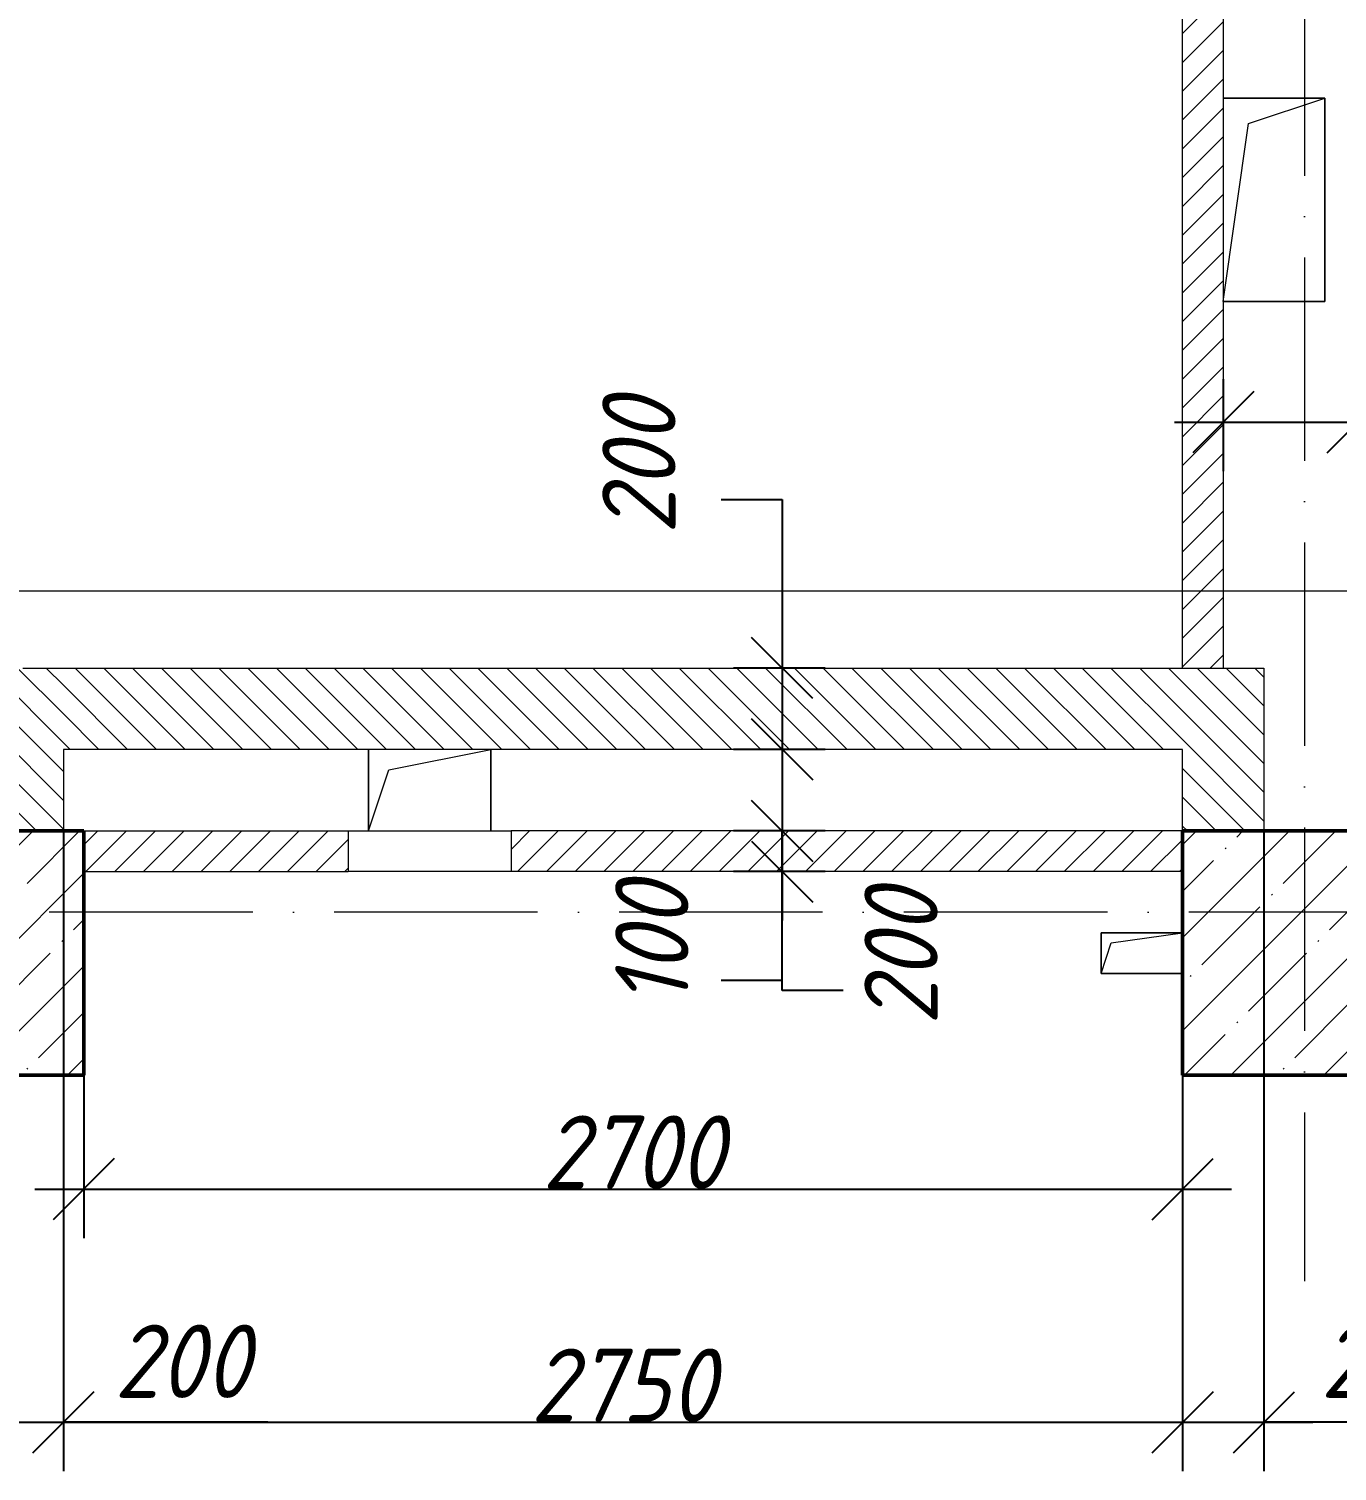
# Model space of a CAD drawing. Header units: millimetres. Extents: x -401725 to 250493, y 305116 to 802890.
# Drawn here: x -135886 to -132671, y 610925 to 614468 of the extents above; entities that cross this region are included whole.
import ezdxf

# ---------------------------------------------------------------- set-up
doc = ezdxf.new("R2010")
doc.units = ezdxf.units.MM
doc.linetypes.add('50_200_ШТРИХ_1Т_ш5_п1_п1_', pattern=[700, 500, -100, 0, -100])
for name, color, linetype, lineweight in [('A-____-____-DIMS', 7, 'Continuous', 9), ('A-FLOR-____-OTLN', 7, 'Continuous', 9), ('A-GENM-____-OTLN', 7, 'Continuous', 9), ('A-WALL-FNSH-MCUT-1', 7, 'Continuous', 9), ('S-COLS-____-MCUT', 7, 'Continuous', 50), ('S-COLS-____-OTLN', 7, 'Continuous', 9), ('S-GRID-____-OTLN-1', 7, '50_200_ШТРИХ_1Т_ш5_п1_п1_', 9)]:
    doc.layers.add(name, color=color, linetype=linetype, lineweight=lineweight)
for name, color, linetype, lineweight, true_color in [('A-WALL-____-MCUT-4', 7, 'Continuous', 13, 0x000000), ('A-WALL-____-PATT-3', 9, 'Continuous', 9, 0x808080), ('A-WALL-____-PATT-4', 9, 'Continuous', 9, 0x808080), ('G-____-____-SYMB-2', 7, 'Continuous', 9, 0x000000), ('I-WALL-____-OTLN-2', 7, 'Continuous', 9, 0x000000)]:
    doc.layers.add(name, color=color, linetype=linetype, lineweight=lineweight, true_color=true_color)
doc.styles.add('ISOCPEUR_I_14', font='isocpeui.ttf', dxfattribs={"width": 0.9, "height": 180})
doc.dimstyles.new('ISO-1_8_0_9К_СРЕДНИЙ_Кладочные_8', dxfattribs={"dimscale": 304.8, "dimtxt": 179.276612, "dimasz": 0.492126, "dimexe": 0.393701, "dimexo": 0, "dimgap": 0, "dimtad": 1, "dimdec": 3, "dimrnd": 0.001, "dimdsep": 46, "dimtxsty": 'ISOCPEUR_I_14', "dimblk1": 'OBLIQUE', "dimblk2": 'OBLIQUE', "dimsah": 1, "dimcen": 0.09, "dimdle": 0.393701, "dimazin": 0, "dimtfac": 1, "dimtdec": 4, "dimtix": 1, "dimtmove": 0, "dimatfit": 3, "dimfxl": 1, "dimtvp": 1, "dimtolj": 1, "dimtzin": 0, "dimarcsym": 2})
doc.dimstyles.new('ISO-1_8_0_9К_СРЕДНИЙ_Кладочные_9', dxfattribs={"dimscale": 304.8, "dimtxt": 179.276612, "dimasz": 0.492126, "dimexe": 0.393701, "dimexo": 0, "dimgap": 0, "dimtad": 1, "dimdec": 3, "dimrnd": 0.001, "dimdsep": 46, "dimtxsty": 'ISOCPEUR_I_14', "dimblk1": 'OBLIQUE', "dimblk2": 'OBLIQUE', "dimsah": 1, "dimcen": 0.09, "dimdle": 0.393701, "dimazin": 0, "dimtfac": 1, "dimtdec": 4, "dimtix": 1, "dimtmove": 1, "dimatfit": 3, "dimfxl": 1, "dimtvp": 1, "dimtolj": 1, "dimtzin": 0, "dimarcsym": 2})
pattern_1 = [(45, (-175000.736, 544716.51), (-35.35534, 35.35534), [])]
pattern_2 = [(135, (-175000.736, 544716.51), (-35.35534, -35.35534), [])]

# ---------------------------------------------------------------- blocks, each defined once
blk = doc.blocks.new('BSC_Колонна _Прямоугольная - 600х600-V105-АР1_Кладочный план 1 этажа в осях 1-64_Ю-ЯЯ')
at = {"layer": 'S-COLS-____-OTLN'}
h = blk.add_hatch(dxfattribs=at)
h.set_pattern_fill('FP_108', color=256, style=0, pattern_type=2)
h.set_pattern_definition([(45, (-38950, -67481.04), (-114.04925, 114.04925), []), (45, (-38835.95, -67481.04), (-114.04925, 114.04925), [201.613, -40.323, 3.353, -36.97])])
h.paths.add_polyline_path([(-300, -300), (300, -300), (300, 300), (-300, 300)], flags=0)
at = {"layer": 'S-COLS-____-MCUT'}
for p, q in [((300, 300), (-300, 300)), ((-300, 300), (-300, -300)), ((300, -300), (300, 300)), ((-300, -300), (300, -300))]:
    blk.add_line(p, q, dxfattribs=at)
blk = doc.blocks.new('BSC_Колонна _Прямоугольная - 600х600-V116-АР1_Кладочный план 1 этажа в осях 1-64_Ю-ЯЯ')
at = {"layer": 'S-COLS-____-OTLN'}
h = blk.add_hatch(dxfattribs=at)
h.set_pattern_fill('FP_120', color=256, style=0, pattern_type=2)
h.set_pattern_definition([(45, (-42250, -67481.04), (-114.04925, 114.04925), []), (45, (-42135.95, -67481.04), (-114.04925, 114.04925), [201.613, -40.323, 3.353, -36.97])])
h.paths.add_polyline_path([(-300, -300), (300, -300), (300, 300), (-300, 300)], flags=0)
at = {"layer": 'S-COLS-____-MCUT'}
for p, q in [((300, 300), (-300, 300)), ((-300, 300), (-300, -300)), ((300, -300), (300, 300)), ((-300, -300), (300, -300))]:
    blk.add_line(p, q, dxfattribs=at)
blk = doc.blocks.new('AR_Отверстие прямоугольное _в плите_ - AR_Отверстие прямоугольное _в плите_-V192-АР1_Кладочный план 1 этажа в осях 1-64_Ю-ЯЯ')
at = {"layer": 'A-GENM-____-OTLN'}
for p, q in [((125, 250), (-125, 250)), ((-62.5, 187.5), (125, 250)), ((125, -250), (125, 250)), ((-125, -250), (-62.5, 187.5)), ((-125, -250), (125, -250))]:
    blk.add_line(p, q, dxfattribs=at)
blk = doc.blocks.new('AR_Отверстие прямоугольное _в плите_ - AR_Отверстие прямоугольное _в плите_-V207-АР1_Кладочный план 1 этажа в осях 1-64_Ю-ЯЯ')
at = {"layer": 'A-GENM-____-OTLN'}
for p, q in [((-150, 100), (-150, -100)), ((-100, 50), (150, 100)), ((150, -100), (150, 100)), ((-150, -100), (-100, 50))]:
    blk.add_line(p, q, dxfattribs=at)
blk = doc.blocks.new('AR_Отверстие прямоугольное _в плите_ - AR_Отверстие прямоугольное _в плите_-V228-АР1_Кладочный план 1 этажа в осях 1-64_Ю-ЯЯ')
at = {"layer": 'A-GENM-____-OTLN'}
for p, q in [((100, 50), (-100, 50)), ((-100, 50), (-100, -50)), ((-75, 25), (100, 50)), ((-100, -50), (-75, 25)), ((-100, -50), (100, -50))]:
    blk.add_line(p, q, dxfattribs=at)
blk = doc.blocks.new('_Oblique')
at = {"color": 0, "linetype": 'ByBlock', "lineweight": -2}
blk.add_line((-0.5, -0.5), (0.5, 0.5), dxfattribs=at)
blk = doc.blocks.new('*D13229')
at = {"layer": 'A-____-____-DIMS', "color": 0, "lineweight": -2, "transparency": 16777216}
for p, q in [((-132950.7, 613607.4), (-132950.7, 613381.4)), ((-132620.7, 613607.4), (-132620.7, 613381.4)), ((-133070.7, 613501.4), (-132500.7, 613501.4)), ((-132087.6, 613501.4), (-132620.7, 613501.4))]:
    blk.add_line(p, q, dxfattribs=at)
at = {"layer": 'Defpoints', "color": 0, "transparency": 16777216}
for p in [(-132950.7, 613607.4), (-132620.7, 613607.4), (-132620.7, 613501.4)]:
    blk.add_point(p, dxfattribs=at)
at = {"layer": 'A-____-____-DIMS', "color": 0, "lineweight": -2, "transparency": 16777216, "xscale": 150, "yscale": 150, "zscale": 150, "rotation": 180}
blk.add_blockref('_Oblique', (-132950.7, 613501.4), dxfattribs=at)
at = {"layer": 'A-____-____-DIMS', "color": 0, "lineweight": -2, "transparency": 16777216, "xscale": 150, "yscale": 150, "zscale": 150}
blk.add_blockref('_Oblique', (-132620.7, 613501.4), dxfattribs=at)
at = {"layer": 'A-____-____-DIMS', "color": 0, "transparency": 16777216, "insert": (-132464.5, 613741.4), "char_height": 180, "width": 409.578, "attachment_point": 1, "line_spacing_factor": 1.149209, "style": 'ISOCPEUR_I_14'}
blk.add_mtext('\\A1;330', dxfattribs=at)
blk = doc.blocks.new('*D13230')
at = {"layer": 'A-____-____-DIMS', "color": 0, "lineweight": -2, "transparency": 16777216}
for p, q in [((-132620.7, 613607.4), (-132620.7, 613381.4)), ((-132520.7, 613607.4), (-132520.7, 613381.4)), ((-132740.7, 613501.4), (-132400.7, 613501.4))]:
    blk.add_line(p, q, dxfattribs=at)
at = {"layer": 'Defpoints', "color": 0, "transparency": 16777216}
for p in [(-132620.7, 613607.4), (-132520.7, 613607.4), (-132520.7, 613501.4)]:
    blk.add_point(p, dxfattribs=at)
at = {"layer": 'A-____-____-DIMS', "color": 0, "lineweight": -2, "transparency": 16777216, "xscale": 150, "yscale": 150, "zscale": 150, "rotation": 180}
blk.add_blockref('_Oblique', (-132620.7, 613501.4), dxfattribs=at)
at = {"layer": 'A-____-____-DIMS', "color": 0, "lineweight": -2, "transparency": 16777216, "xscale": 150, "yscale": 150, "zscale": 150}
blk.add_blockref('_Oblique', (-132520.7, 613501.4), dxfattribs=at)
at = {"layer": 'A-____-____-DIMS', "color": 0, "transparency": 16777216, "insert": (-132467.6, 613856.5), "char_height": 180, "width": 368.207, "attachment_point": 1, "line_spacing_factor": 1.149209, "style": 'ISOCPEUR_I_14'}
blk.add_mtext('\\A1;100', dxfattribs=at)
blk = doc.blocks.new('*D13234')
at = {"layer": 'A-____-____-DIMS', "color": 0, "lineweight": -2, "transparency": 16777216}
for p, q in [((-134184.5, 613311.2), (-134034.5, 613311.2)), ((-134034.5, 613311.2), (-134034.5, 612897.6)), ((-134034.5, 613017.6), (-134034.5, 612577.6)), ((-133928.5, 612897.6), (-134154.5, 612897.6)), ((-133928.5, 612697.6), (-134154.5, 612697.6))]:
    blk.add_line(p, q, dxfattribs=at)
at = {"layer": 'Defpoints', "color": 0, "transparency": 16777216}
for p in [(-133928.5, 612897.6), (-134034.5, 612697.6), (-133928.5, 612697.6)]:
    blk.add_point(p, dxfattribs=at)
at = {"layer": 'A-____-____-DIMS', "color": 0, "lineweight": -2, "transparency": 16777216, "xscale": 150, "yscale": 150, "zscale": 150}
for p, rotation in [((-134034.5, 612897.6), 90), ((-134034.5, 612697.6), 270)]:
    blk.add_blockref('_Oblique', p, dxfattribs=dict(at, rotation=rotation))
at = {"layer": 'A-____-____-DIMS', "color": 0, "transparency": 16777216, "insert": (-134476.6, 613226.4), "char_height": 180, "width": 409.578, "attachment_point": 1, "rotation": 90, "line_spacing_factor": 1.149209, "style": 'ISOCPEUR_I_14'}
blk.add_mtext('\\A1;200', dxfattribs=at)
blk = doc.blocks.new('*D13235')
at = {"layer": 'A-____-____-DIMS', "color": 0, "lineweight": -2, "transparency": 16777216}
for p, q in [((-134034.5, 612817.6), (-134034.5, 612377.6)), ((-133928.5, 612697.6), (-134154.5, 612697.6)), ((-133928.5, 612497.6), (-134154.5, 612497.6)), ((-134034.5, 612105.6), (-134034.5, 612497.6)), ((-133884.5, 612105.6), (-134034.5, 612105.6))]:
    blk.add_line(p, q, dxfattribs=at)
at = {"layer": 'Defpoints', "color": 0, "transparency": 16777216}
for p in [(-133928.5, 612697.6), (-134034.5, 612497.6), (-133928.5, 612497.6)]:
    blk.add_point(p, dxfattribs=at)
at = {"layer": 'A-____-____-DIMS', "color": 0, "lineweight": -2, "transparency": 16777216, "xscale": 150, "yscale": 150, "zscale": 150}
for p, rotation in [((-134034.5, 612697.6), 90), ((-134034.5, 612497.6), 270)]:
    blk.add_blockref('_Oblique', p, dxfattribs=dict(at, rotation=rotation))
at = {"layer": 'A-____-____-DIMS', "color": 0, "transparency": 16777216, "insert": (-133832.5, 612020.8), "char_height": 180, "width": 409.578, "attachment_point": 1, "rotation": 90, "line_spacing_factor": 1.149209, "style": 'ISOCPEUR_I_14'}
blk.add_mtext('\\A1;200', dxfattribs=at)
blk = doc.blocks.new('*D13236')
at = {"layer": 'A-____-____-DIMS', "color": 0, "lineweight": -2, "transparency": 16777216}
for p, q in [((-134034.5, 612617.6), (-134034.5, 612277.6)), ((-133928.5, 612497.6), (-134154.5, 612497.6)), ((-133928.5, 612397.6), (-134154.5, 612397.6)), ((-134034.5, 612130.7), (-134034.5, 612397.6)), ((-134184.5, 612130.7), (-134034.5, 612130.7))]:
    blk.add_line(p, q, dxfattribs=at)
at = {"layer": 'Defpoints', "color": 0, "transparency": 16777216}
for p in [(-133928.5, 612497.6), (-134034.5, 612397.6), (-133928.5, 612397.6)]:
    blk.add_point(p, dxfattribs=at)
at = {"layer": 'A-____-____-DIMS', "color": 0, "lineweight": -2, "transparency": 16777216, "xscale": 150, "yscale": 150, "zscale": 150}
for p, rotation in [((-134034.5, 612497.6), 90), ((-134034.5, 612397.6), 270)]:
    blk.add_blockref('_Oblique', p, dxfattribs=dict(at, rotation=rotation))
at = {"layer": 'A-____-____-DIMS', "color": 0, "transparency": 16777216, "insert": (-134444.8, 612066.6), "char_height": 180, "width": 368.207, "attachment_point": 1, "rotation": 90, "line_spacing_factor": 1.149209, "style": 'ISOCPEUR_I_14'}
blk.add_mtext('\\A1;100', dxfattribs=at)
blk = doc.blocks.new('*D13239')
at = {"layer": 'A-____-____-DIMS', "color": 0, "lineweight": -2, "transparency": 16777216}
for p, q in [((-135750.7, 612397.6), (-135750.7, 611497.5)), ((-133050.7, 612397.6), (-133050.7, 611497.5)), ((-135870.7, 611617.5), (-132930.7, 611617.5))]:
    blk.add_line(p, q, dxfattribs=at)
at = {"layer": 'Defpoints', "color": 0, "transparency": 16777216}
for p in [(-135750.7, 612397.6), (-133050.7, 612397.6), (-133050.7, 611617.5)]:
    blk.add_point(p, dxfattribs=at)
at = {"layer": 'A-____-____-DIMS', "color": 0, "lineweight": -2, "transparency": 16777216, "xscale": 150, "yscale": 150, "zscale": 150, "rotation": 180}
blk.add_blockref('_Oblique', (-135750.7, 611617.5), dxfattribs=at)
at = {"layer": 'A-____-____-DIMS', "color": 0, "lineweight": -2, "transparency": 16777216, "xscale": 150, "yscale": 150, "zscale": 150}
blk.add_blockref('_Oblique', (-133050.7, 611617.5), dxfattribs=at)
at = {"layer": 'A-____-____-DIMS', "color": 0, "transparency": 16777216, "insert": (-134400.7, 611708.6), "char_height": 180, "width": 546.104, "attachment_point": 5, "style": 'ISOCPEUR_I_14'}
blk.add_mtext('\\A1;2700', dxfattribs=at)
blk = doc.blocks.new('*D13251')
at = {"layer": 'A-____-____-DIMS', "color": 0, "lineweight": -2, "transparency": 16777216}
for p, q in [((-136000.7, 612497.6), (-136000.7, 610924.9)), ((-135800.7, 612497.6), (-135800.7, 610924.9)), ((-136120.7, 611044.9), (-135680.7, 611044.9)), ((-135298.8, 611044.9), (-135800.7, 611044.9))]:
    blk.add_line(p, q, dxfattribs=at)
at = {"layer": 'Defpoints', "color": 0, "transparency": 16777216}
for p in [(-136000.7, 612497.6), (-135800.7, 612497.6), (-135800.7, 611044.9)]:
    blk.add_point(p, dxfattribs=at)
at = {"layer": 'A-____-____-DIMS', "color": 0, "lineweight": -2, "transparency": 16777216, "xscale": 150, "yscale": 150, "zscale": 150, "rotation": 180}
blk.add_blockref('_Oblique', (-136000.7, 611044.9), dxfattribs=at)
at = {"layer": 'A-____-____-DIMS', "color": 0, "lineweight": -2, "transparency": 16777216, "xscale": 150, "yscale": 150, "zscale": 150}
blk.add_blockref('_Oblique', (-135800.7, 611044.9), dxfattribs=at)
at = {"layer": 'A-____-____-DIMS', "color": 0, "transparency": 16777216, "insert": (-135675.7, 611284.9), "char_height": 180, "width": 409.578, "attachment_point": 1, "line_spacing_factor": 1.149209, "style": 'ISOCPEUR_I_14'}
blk.add_mtext('\\A1;200', dxfattribs=at)
blk = doc.blocks.new('*D13252')
at = {"layer": 'A-____-____-DIMS', "color": 0, "lineweight": -2, "transparency": 16777216}
for p, q in [((-135800.7, 612497.6), (-135800.7, 610924.9)), ((-133050.7, 612497.6), (-133050.7, 610924.9)), ((-135920.7, 611044.9), (-132930.7, 611044.9))]:
    blk.add_line(p, q, dxfattribs=at)
at = {"layer": 'Defpoints', "color": 0, "transparency": 16777216}
for p in [(-135800.7, 612497.6), (-133050.7, 612497.6), (-133050.7, 611044.9)]:
    blk.add_point(p, dxfattribs=at)
at = {"layer": 'A-____-____-DIMS', "color": 0, "lineweight": -2, "transparency": 16777216, "xscale": 150, "yscale": 150, "zscale": 150, "rotation": 180}
blk.add_blockref('_Oblique', (-135800.7, 611044.9), dxfattribs=at)
at = {"layer": 'A-____-____-DIMS', "color": 0, "lineweight": -2, "transparency": 16777216, "xscale": 150, "yscale": 150, "zscale": 150}
blk.add_blockref('_Oblique', (-133050.7, 611044.9), dxfattribs=at)
at = {"layer": 'A-____-____-DIMS', "color": 0, "transparency": 16777216, "insert": (-134425.7, 611136.1), "char_height": 180, "width": 546.104, "attachment_point": 5, "style": 'ISOCPEUR_I_14'}
blk.add_mtext('\\A1;2750', dxfattribs=at)
blk = doc.blocks.new('*D13253')
at = {"layer": 'A-____-____-DIMS', "color": 0, "lineweight": -2, "transparency": 16777216}
for p, q in [((-133050.7, 612497.6), (-133050.7, 610924.9)), ((-132850.7, 612497.6), (-132850.7, 610924.9)), ((-133170.7, 611044.9), (-132730.7, 611044.9)), ((-132334.7, 611044.9), (-132850.7, 611044.9))]:
    blk.add_line(p, q, dxfattribs=at)
at = {"layer": 'Defpoints', "color": 0, "transparency": 16777216}
for p in [(-133050.7, 612497.6), (-132850.7, 612497.6), (-132850.7, 611044.9)]:
    blk.add_point(p, dxfattribs=at)
at = {"layer": 'A-____-____-DIMS', "color": 0, "lineweight": -2, "transparency": 16777216, "xscale": 150, "yscale": 150, "zscale": 150, "rotation": 180}
blk.add_blockref('_Oblique', (-133050.7, 611044.9), dxfattribs=at)
at = {"layer": 'A-____-____-DIMS', "color": 0, "lineweight": -2, "transparency": 16777216, "xscale": 150, "yscale": 150, "zscale": 150}
blk.add_blockref('_Oblique', (-132850.7, 611044.9), dxfattribs=at)
at = {"layer": 'A-____-____-DIMS', "color": 0, "transparency": 16777216, "insert": (-132711.5, 611284.9), "char_height": 180, "width": 409.578, "attachment_point": 1, "line_spacing_factor": 1.149209, "style": 'ISOCPEUR_I_14'}
blk.add_mtext('\\A1;200', dxfattribs=at)

msp = doc.modelspace()

# ---------------------------------------------------------------- hatches: boundary and pattern name
at = {"layer": 'A-WALL-____-PATT-3'}
h = msp.add_hatch(dxfattribs=at)
h.set_pattern_fill('FP_6', color=256, style=0, pattern_type=2)
h.set_pattern_definition(pattern_2)
h.paths.add_polyline_path([(-135800.7357, 612497.5526), (-135800.7357, 612897.5526), (-136000.7357, 612897.5526), (-136000.7357, 612497.5526)], flags=0)
h = msp.add_hatch(dxfattribs=at)
h.set_pattern_fill('FP_6', color=256, style=0, pattern_type=2)
h.set_pattern_definition(pattern_2)
h.paths.add_polyline_path([(-135800.7357, 612697.5526), (-133050.7357, 612697.5526), (-133050.7357, 612897.5526), (-135800.7357, 612897.5526)], flags=0)
h = msp.add_hatch(dxfattribs=at)
h.set_pattern_fill('FP_6', color=256, style=0, pattern_type=2)
h.set_pattern_definition(pattern_2)
h.paths.add_polyline_path([(-132850.7357, 612497.5526), (-132850.7357, 612897.5526), (-133050.7357, 612897.5526), (-133050.7357, 612497.5526)], flags=0)
at = {"layer": 'A-WALL-____-PATT-4'}
h = msp.add_hatch(dxfattribs=at)
h.set_pattern_fill('FP_5', color=256, style=0, pattern_type=2)
h.set_pattern_definition(pattern_1)
h.paths.add_polyline_path([(-133050.7357, 612897.5526), (-132950.7357, 612897.5526), (-132950.7357, 616727.5526), (-132953.7357, 616727.5526), (-132953.7357, 616774.5526), (-133047.7357, 616774.5526), (-133047.7357, 616727.5526), (-133050.7357, 616727.5526), (-133050.7357, 613242.865)], flags=0)
h.paths.add_polyline_path([(-133047.7357, 616777.5526), (-132950.7357, 616777.5526), (-132950.7357, 618837.5526), (-133050.7357, 618837.5526), (-133050.7357, 616777.5526)], flags=0)
h = msp.add_hatch(dxfattribs=at)
h.set_pattern_fill('FP_5', color=256, style=0, pattern_type=2)
h.set_pattern_definition(pattern_1)
h.paths.add_polyline_path([(-134363.6002, 612397.5526), (-133050.7357, 612397.5526), (-133050.7357, 612497.5526), (-134700.7357, 612497.5526), (-134700.7357, 612397.5526)], flags=0)
h.paths.add_polyline_path([(-135100.7357, 612397.5526), (-135100.7357, 612497.5526), (-135750.7357, 612497.5526), (-135750.7357, 612397.5526)], flags=0)

# ---------------------------------------------------------------- linework, layer by layer
at = {"layer": 'A-FLOR-____-OTLN'}
for p, q in [((-132950.7357, 614297.5526), (-132700.7357, 614297.5526)), ((-132700.7357, 614297.5526), (-132700.7357, 613797.5526)), ((-132700.7357, 613797.5526), (-132950.7357, 613797.5526)), ((-135050.7357, 612497.5526), (-135050.7357, 612697.5526)), ((-134750.7357, 612697.5526), (-134750.7357, 612497.5526)), ((-133250.7357, 612147.5526), (-133250.7357, 612247.5526)), ((-133250.7357, 612247.5526), (-133050.7357, 612247.5526)), ((-133050.7357, 612147.5526), (-133250.7357, 612147.5526))]:
    msp.add_line(p, q, dxfattribs=at)
at = {"layer": 'A-WALL-____-MCUT-4'}
for p, q in [((-135900.7357, 612897.5526), (-132850.7357, 612897.5526)), ((-132850.7357, 612897.5526), (-132850.7357, 612497.5526)), ((-133050.7357, 612697.5526), (-135800.7357, 612697.5526)), ((-135800.7357, 612697.5526), (-135800.7357, 612497.5526)), ((-133050.7357, 612497.5526), (-133050.7357, 612697.5526))]:
    msp.add_line(p, q, dxfattribs=at)
at = {"layer": 'A-WALL-FNSH-MCUT-1'}
for p, q in [((-133050.7357, 612897.5526), (-133050.7357, 616727.5526)), ((-132950.7357, 614577.5526), (-132950.7357, 612897.5526)), ((-135750.7357, 612497.5526), (-135100.7357, 612497.5526)), ((-135100.7357, 612497.5526), (-135100.7357, 612397.5526)), ((-133050.7357, 612497.5526), (-134700.7357, 612497.5526)), ((-134700.7357, 612497.5526), (-134700.7357, 612397.5526)), ((-135750.7357, 612397.5526), (-135100.7357, 612397.5526)), ((-133050.7357, 612397.5526), (-134700.7357, 612397.5526))]:
    msp.add_line(p, q, dxfattribs=at)
at = {"layer": 'G-____-____-SYMB-2'}
msp.add_line((-179984.5837, 613087.5526), (-70594.3281, 613087.5526), dxfattribs=at)
at = {"layer": 'I-WALL-____-OTLN-2'}
for p, q in [((-135100.7357, 612497.5526), (-134700.7357, 612497.5526)), ((-134700.7357, 612397.5526), (-135100.7357, 612397.5526))]:
    msp.add_line(p, q, dxfattribs=at)
at = {"layer": 'S-GRID-____-OTLN-1'}
for p, q in [((-132750.7357, 635609.362), (-132750.7357, 611391.9943)), ((-70926.3291, 612297.5526), (-179669.5059, 612297.5526))]:
    msp.add_line(p, q, dxfattribs=at)

# ---------------------------------------------------------------- block references
at = {"layer": 'A-GENM-____-OTLN'}
for name, p in [('AR_Отверстие прямоугольное _в плите_ - AR_Отверстие прямоугольное _в плите_-V192-АР1_Кладочный план 1 этажа в осях 1-64_Ю-ЯЯ', (-132825.7357, 614047.5526)), ('AR_Отверстие прямоугольное _в плите_ - AR_Отверстие прямоугольное _в плите_-V207-АР1_Кладочный план 1 этажа в осях 1-64_Ю-ЯЯ', (-134900.7357, 612597.5526)), ('AR_Отверстие прямоугольное _в плите_ - AR_Отверстие прямоугольное _в плите_-V228-АР1_Кладочный план 1 этажа в осях 1-64_Ю-ЯЯ', (-133150.7357, 612197.5526))]:
    msp.add_blockref(name, p, dxfattribs=at)
at = {"layer": 'S-COLS-____-OTLN'}
for name, p in [('BSC_Колонна _Прямоугольная - 600х600-V105-АР1_Кладочный план 1 этажа в осях 1-64_Ю-ЯЯ', (-136050.7357, 612197.5526)), ('BSC_Колонна _Прямоугольная - 600х600-V116-АР1_Кладочный план 1 этажа в осях 1-64_Ю-ЯЯ', (-132750.7357, 612197.5526))]:
    msp.add_blockref(name, p, dxfattribs=at)

# ---------------------------------------------------------------- dimensions: what is measured, and where the dimension line sits
at = {"layer": 'A-____-____-DIMS'}
for base, p1, p2, override, picture, middle in [((-132520.7357, 613501.3814), (-132620.7357, 613607.4474), (-132520.7357, 613607.4474), {"dimpost": '<>', "dimfxl": 100}, '*D13230', (-132283.5221, 613616.5434)), ((-132620.7357, 613501.3814), (-132950.7357, 613607.4474), (-132620.7357, 613607.4474), {"dimpost": '<>', "dimfxl": 330}, '*D13229', (-132259.7086, 613326.5988)), ((-135800.7357, 611044.9415), (-136000.7357, 612497.5526), (-135800.7357, 612497.5526), {"dimpost": '<>', "dimfxl": 200}, '*D13251', (-135470.8734, 611160.1035)), ((-132850.7357, 611044.9415), (-133050.7357, 612497.5526), (-132850.7357, 612497.5526), {"dimpost": '<>', "dimfxl": 200}, '*D13253', (-132506.7162, 611106.8835))]:
    dim = msp.add_linear_dim(base=base, p1=p1, p2=p2, dimstyle='ISO-1_8_0_9К_СРЕДНИЙ_Кладочные_9', override=override, dxfattribs=at)
    dim.commit()
    dim.dimension.update_dxf_attribs({"geometry": picture, "text_midpoint": middle, "dimtype": 160})
for base, p1, p2, override, picture, middle in [((-134034.5415, 612697.5526), (-133928.4755, 612897.5526), (-133928.4755, 612697.5526), {"dimpost": '<>', "dimfxl": 200}, '*D13234', (-134149.7035, 613311.2017)), ((-134034.5415, 612497.5526), (-133928.4755, 612697.5526), (-133928.4755, 612497.5526), {"dimpost": '<>', "dimfxl": 200}, '*D13235', (-133817.8342, 612105.597)), ((-134034.5415, 612397.5526), (-133928.4755, 612497.5526), (-133928.4755, 612397.5526), {"dimpost": '<>', "dimfxl": 100}, '*D13236', (-134149.7035, 612130.7408))]:
    dim = msp.add_linear_dim(base=base, p1=p1, p2=p2, angle=90, dimstyle='ISO-1_8_0_9К_СРЕДНИЙ_Кладочные_9', override=override, dxfattribs=at)
    dim.commit()
    dim.dimension.update_dxf_attribs({"geometry": picture, "text_midpoint": middle, "dimtype": 160, "text_rotation": 90})
for base, p1, p2, override, picture, middle in [((-133050.7357, 611044.9415), (-135800.7357, 612497.5526), (-133050.7357, 612497.5526), {"dimpost": '<>', "dimfxl": 2750}, '*D13252', (-134425.7357, 611136.1006)), ((-133050.7357, 611617.4804), (-135750.7357, 612397.5526), (-133050.7357, 612397.5526), {"dimpost": '<>', "dimfxl": 2700}, '*D13239', (-134400.7357, 611708.6395))]:
    dim = msp.add_linear_dim(base=base, p1=p1, p2=p2, dimstyle='ISO-1_8_0_9К_СРЕДНИЙ_Кладочные_8', override=override, dxfattribs=at)
    dim.commit()
    dim.dimension.update_dxf_attribs({"geometry": picture, "text_midpoint": middle})

doc.saveas('drawing.dxf')
